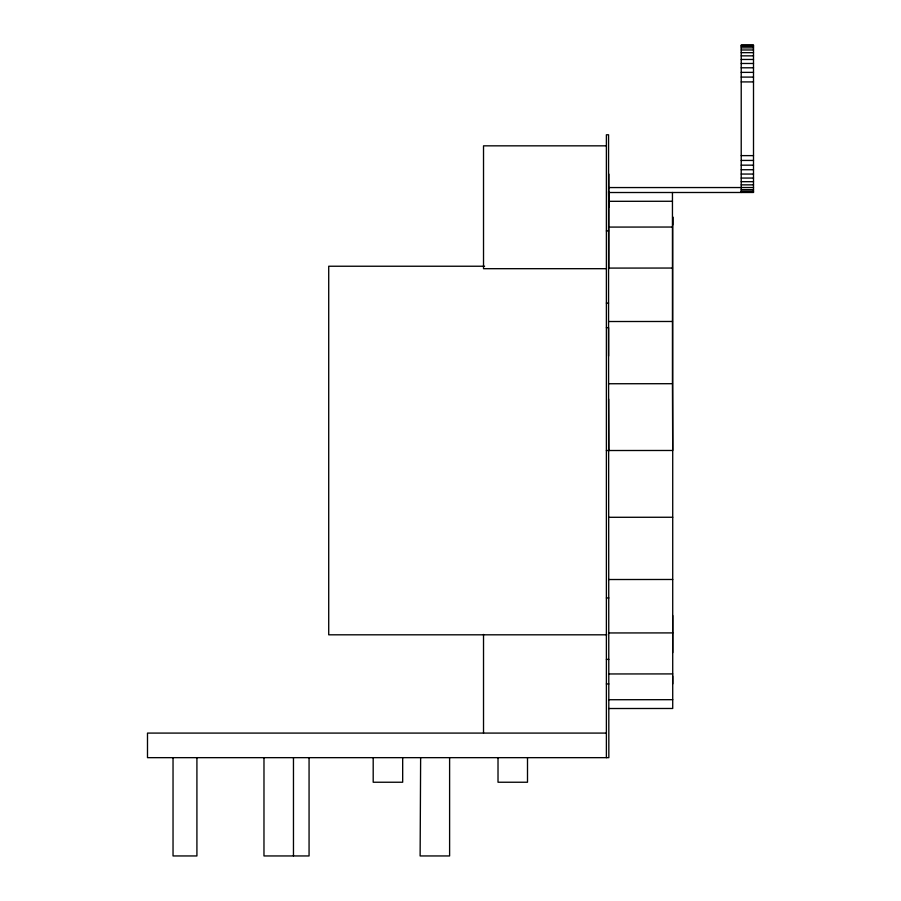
<?xml version="1.0" encoding="UTF-8"?>
<svg xmlns="http://www.w3.org/2000/svg" width="901" height="901" viewBox="0 0 901 901"><rect width="100%" height="100%" fill="white"/><g stroke="black" fill="none" stroke-linecap="round" stroke-linejoin="round"><path stroke-width="1.35" d="M173.037 757.662L173.037 855.95L196.914 855.95L196.914 757.662M263.982 757.662L263.97 855.95L309.066 855.95L309.066 757.662M293.467 855.95L293.467 757.662M672.72 652.639L672.72 615.541M420.632 757.662L420.125 855.95L449.61 855.95L449.61 757.662M741.219 45.365L753.506 45.365M741.219 46.311L753.506 46.311M741.219 47.854L753.506 47.854M741.219 49.983L753.506 49.983M741.219 52.663L753.506 52.663M741.219 55.851L753.506 55.851M741.219 59.466L753.506 59.466M741.219 63.475L753.506 63.475M741.219 67.8L753.506 67.8M741.219 72.373L753.506 72.373M741.219 77.092L753.506 77.092M741.219 81.912L753.506 81.912M606.384 145.838L483.522 145.838L483.522 268.689L606.384 268.689M741.219 155.625L753.506 155.625M741.219 160.434L753.506 160.434M741.219 165.165L753.506 165.165M741.219 169.726L753.506 169.726M741.219 174.051L753.506 174.051M741.219 178.06L753.506 178.06M741.219 181.687L753.506 181.687M741.219 184.863L753.506 184.863M608.58 187.566L753.506 187.543M741.219 189.672L753.506 189.672M741.219 191.226L753.506 191.226M741.219 192.161L753.506 192.161M608.569 192.521L753.506 192.476L753.506 45.05L741.219 45.05L741.219 192.476M608.569 201.317L672.45 201.272M608.569 227.086L672.45 227.041M606.384 230.915L608.569 230.915M484.58 266.234L328.719 266.234L328.719 634.811L606.733 634.811M608.569 268.093L672.45 268.048M606.384 303.096L608.569 303.096M608.569 321.522L672.45 321.477M606.384 327.66L608.569 327.66L608.839 757.662L147.494 757.662L147.494 733.087L606.384 733.087M608.569 383.747L672.45 383.702L672.72 450.477L606.384 450.523M608.839 517.298L672.72 517.253M608.839 579.523L672.72 579.478M606.384 597.949L608.839 597.949M608.839 632.952L672.72 632.907M606.384 659.374L608.839 659.374M608.839 673.959L672.72 673.914M606.384 683.949L608.839 683.949M608.839 699.728L672.72 699.683M608.839 708.524L672.72 708.479L672.72 217.051L672.72 225.002M608.569 191.361L608.839 207.264M608.625 399.053L608.839 450.523M672.72 675.953L672.72 683.904M672.45 192.476L672.45 383.702M608.839 174.096L608.839 268.689M608.569 356.086L608.569 134.778L606.384 134.778L606.384 757.662M527.502 757.662L527.502 782.237L498.016 782.237L498.016 757.662M483.522 634.439L483.522 733.087M402.679 757.662L402.679 782.237L373.194 782.237L373.194 757.662"/></g></svg>
